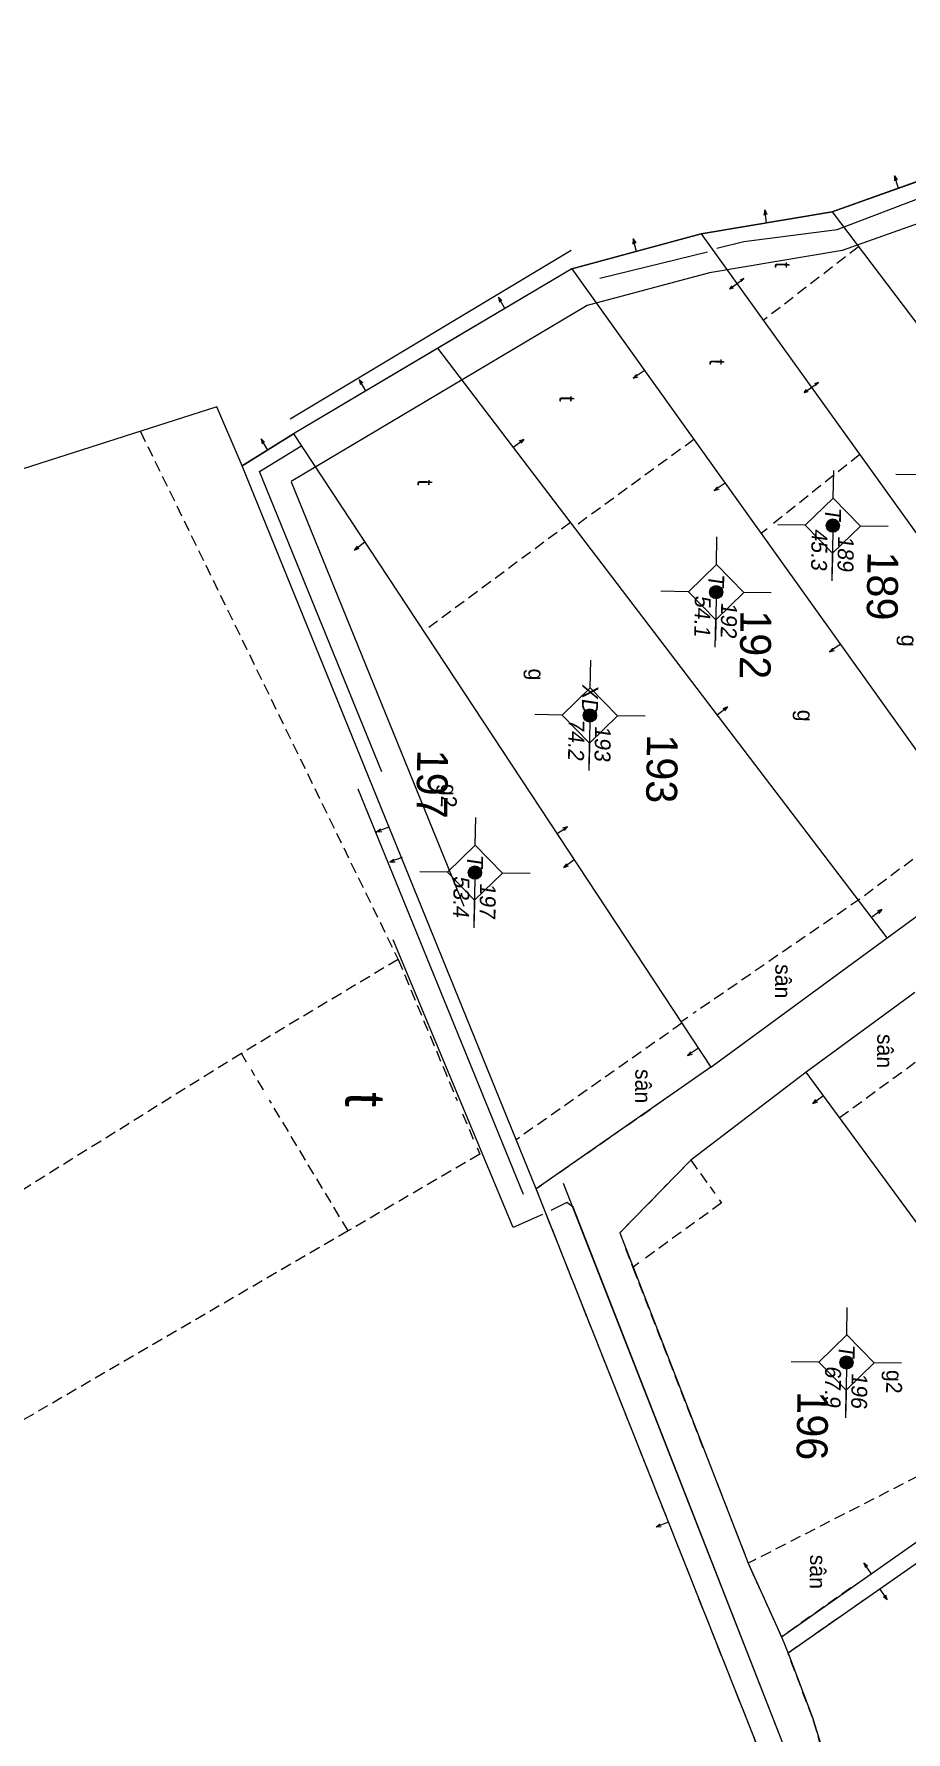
# Model space of a CAD drawing. Extents: x 601689 to 602595, y 1189742 to 1190763.
# Drawn here: x 602062.51 to 602082.27, y 1190391.69 to 1190430.16 of the extents above; entities that cross this region are included whole.
import ezdxf
from ezdxf.enums import TextEntityAlignment as Align

# ---------------------------------------------------------------- set-up
doc = ezdxf.new("R2010")
doc.units = 0
doc.header["$MEASUREMENT"] = 0
doc.linetypes.add('HIDDEN', pattern=[0.375, 0.25, -0.125])
for name, color, linetype in [('10', 250, 'Continuous'), ('11', 7, 'Continuous'), ('13', 7, 'Continuous'), ('14', 7, 'Continuous'), ('15', 7, 'Continuous'), ('16', 7, 'Continuous'), ('22', 7, 'Continuous'), ('53', 7, 'Continuous'), ('57', 7, 'Continuous')]:
    doc.layers.add(name, color=color, linetype=linetype)
doc.styles.add('TXT', font='vnshx.shx')

# ---------------------------------------------------------------- blocks, each defined once
blk = doc.blocks.new('NH3R')
at = {"layer": '16', "color": 7, "linetype": 'Continuous', "lineweight": 0}
for p, q in [((0, 0), (0.297, -0.005)), ((0.297, -0.005), (0.186, 0.031)), ((0.297, -0.005), (0.189, -0.033))]:
    blk.add_line(p, q, dxfattribs=at)
blk = doc.blocks.new('NH3')
at = {"layer": '16', "color": 7, "linetype": 'Continuous', "lineweight": 0}
for p, q in [((-0.199, -0.002), (-0.113, 0.021)), ((0.197, -0.012), (0.107, 0.015)), ((-0.199, -0.002), (0.197, -0.012)), ((-0.199, -0.002), (-0.116, -0.035)), ((0.197, -0.012), (0.104, -0.027))]:
    blk.add_line(p, q, dxfattribs=at)
blk = doc.blocks.new('*M1600160016001600')
at = {"layer": '13', "color": 3, "linetype": 'Continuous', "lineweight": 0}
blk.add_line((602440.925, 1189743.987), (602441.945, 1189743.987), dxfattribs=at)
at = {"layer": '13', "color": 3, "linetype": 'Continuous', "lineweight": 0, "style": 'TXT', "oblique": 7.6055}
blk.add_text('T', height=0.36, dxfattribs=at).set_placement((602440.728, 1189743.987), align=Align.MIDDLE_RIGHT)
for s, p in [('196', (602441.075, 1189744.287)), ('67.9', (602440.925, 1189743.687))]:
    blk.add_text(s, height=0.36, dxfattribs=at).set_placement(p, align=Align.MIDDLE_LEFT)
blk = doc.blocks.new('*M1601160116011601')
at = {"layer": '13', "color": 3, "linetype": 'Continuous', "lineweight": 0}
blk.add_line((602421.967, 1189743.403), (602422.987, 1189743.403), dxfattribs=at)
at = {"layer": '13', "color": 3, "linetype": 'Continuous', "lineweight": 0, "style": 'TXT', "oblique": 7.6055}
for s, p in [('189', (602422.117, 1189743.703)), ('45.3', (602421.967, 1189743.103))]:
    blk.add_text(s, height=0.36, dxfattribs=at).set_placement(p, align=Align.MIDDLE_LEFT)
blk.add_text('T', height=0.36, dxfattribs=at).set_placement((602421.77, 1189743.403), align=Align.MIDDLE_RIGHT)
blk = doc.blocks.new('*M1602160216021602')
at = {"layer": '13', "color": 3, "linetype": 'Continuous', "lineweight": 0}
blk.add_line((602423.512, 1189740.779), (602424.532, 1189740.779), dxfattribs=at)
at = {"layer": '13', "color": 3, "linetype": 'Continuous', "lineweight": 0, "style": 'TXT', "oblique": 7.6055}
for s, p in [('192', (602423.662, 1189741.079)), ('54.1', (602423.512, 1189740.479))]:
    blk.add_text(s, height=0.36, dxfattribs=at).set_placement(p, align=Align.MIDDLE_LEFT)
blk.add_text('T', height=0.36, dxfattribs=at).set_placement((602423.315, 1189740.779), align=Align.MIDDLE_RIGHT)
blk = doc.blocks.new('*M1603160316031603')
at = {"layer": '13', "color": 3, "linetype": 'Continuous', "lineweight": 0}
blk.add_line((602426.349, 1189737.961), (602427.369, 1189737.961), dxfattribs=at)
at = {"layer": '13', "color": 3, "linetype": 'Continuous', "lineweight": 0, "style": 'TXT', "oblique": 7.6055}
for s, p in [('193', (602426.499, 1189738.261)), ('74.2', (602426.349, 1189737.661))]:
    blk.add_text(s, height=0.36, dxfattribs=at).set_placement(p, align=Align.MIDDLE_LEFT)
blk.add_text('XD', height=0.36, dxfattribs=at).set_placement((602426.23, 1189737.961), align=Align.MIDDLE_RIGHT)
blk = doc.blocks.new('*M1604160416041604')
at = {"layer": '13', "color": 3, "linetype": 'Continuous', "lineweight": 0}
blk.add_line((602429.947, 1189735.408), (602430.967, 1189735.408), dxfattribs=at)
at = {"layer": '13', "color": 3, "linetype": 'Continuous', "lineweight": 0, "style": 'TXT', "oblique": 7.6055}
for s, p in [('197', (602430.097, 1189735.708)), ('53.4', (602429.947, 1189735.108))]:
    blk.add_text(s, height=0.36, dxfattribs=at).set_placement(p, align=Align.MIDDLE_LEFT)
blk.add_text('T', height=0.36, dxfattribs=at).set_placement((602429.75, 1189735.408), align=Align.MIDDLE_RIGHT)
blk = doc.blocks.new('CENTRD')
at = {"layer": '11', "linetype": 'Continuous', "lineweight": 0}
h = blk.add_hatch(color=2, dxfattribs=at)
edge = h.paths.add_edge_path()
edge.add_arc((0, 0), 0.15, 0, 360)
at = {"layer": '11', "color": 2, "linetype": 'Continuous', "lineweight": 0}
for p, q in [((0, 1.25), (0, 0.625)), ((0, 0.625), (-0.625, 0)), ((0.625, 0), (0, 0.625)), ((-0.625, 0), (-1.25, 0)), ((-0.625, 0), (0, -0.625)), ((0, -0.625), (0.625, 0)), ((1.25, 0), (0.625, 0)), ((0, -0.625), (0, -1.25))]:
    blk.add_line(p, q, dxfattribs=at)
blk.add_circle((0, 0), 0.15, dxfattribs=at)

msp = doc.modelspace()

# ---------------------------------------------------------------- linework, layer by layer
at = {"layer": '10', "color": 7, "linetype": 'Continuous', "lineweight": 0}
for p, q in [((602080.591, 1190426.132), (602083.616, 1190427.21)), ((602077.624, 1190425.633), (602080.591, 1190426.132)), ((602080.591, 1190426.132), (602088.951, 1190415.107)), ((602074.694, 1190424.843), (602077.624, 1190425.633)), ((602077.624, 1190425.633), (602086.524, 1190413.241)), ((602074.694, 1190424.843), (602071.658, 1190423.045)), ((602074.694, 1190424.843), (602084.26, 1190411.461)), ((602071.658, 1190423.045), (602068.392, 1190421.1)), ((602081.835, 1190409.684), (602071.658, 1190423.045)), ((602068.392, 1190421.1), (602077.845, 1190406.749)), ((602081.835, 1190409.684), (602084.26, 1190411.461)), ((602077.845, 1190406.749), (602081.835, 1190409.684)), ((602082.468, 1190408.446), (602080.004, 1190406.64)), ((602086.071, 1190398.376), (602080.004, 1190406.64)), ((602083.743, 1190396.377), (602079.594, 1190393.474)), ((602079.448, 1190393.846), (602079.594, 1190393.474))]:
    msp.add_line(p, q, dxfattribs=at)
for points in [[(602095.097, 1190430.164), (602091.955, 1190429.277), (602087.175, 1190427.842), (602083.616, 1190427.21), (602080.591, 1190426.132), (602077.624, 1190425.633), (602074.694, 1190424.843), (602068.392, 1190421.1), (602067.222, 1190420.376)], [(602067.222, 1190420.376), (602066.65, 1190421.713), (602060.533, 1190419.757), (602051.466, 1190414.911), (602021.441, 1190397.172)], [(602077.845, 1190406.749), (602073.888, 1190403.993), (602067.222, 1190420.376), (602068.392, 1190421.1)], [(602060.416, 1190347.785), (602063.322, 1190348.885), (602066.011, 1190349.598), (602069.572, 1190350.379), (602072.496, 1190351.37), (602078.271, 1190353.21), (602084.076, 1190354.931), (602084.854, 1190355.56), (602086.502, 1190353.218), (602086.777, 1190352.864), (602088.203, 1190354.044), (602087.612, 1190354.683), (602092.496, 1190358.635), (602091.245, 1190360.703), (602088.279, 1190367.603), (602079.88, 1190388.9), (602073.888, 1190403.993), (602067.222, 1190420.376)], [(602080.004, 1190406.64), (602077.387, 1190404.645), (602075.784, 1190402.997), (602078.691, 1190395.517), (602079.448, 1190393.846)], [(602079.448, 1190393.846), (602083.508, 1190396.701), (602086.071, 1190398.376)], [(602079.594, 1190393.474), (602080.144, 1190392.017), (602080.795, 1190389.907), (602081.77, 1190387.374), (602082.952, 1190384.618), (602083.888, 1190382.835), (602090.184, 1190387.659)]]:
    msp.add_lwpolyline(points, dxfattribs=at)
at = {"layer": '14', "color": 6, "linetype": 'HIDDEN', "lineweight": 0}
for p, q in [((602081.191, 1190425.344), (602079.351, 1190423.919)), ((602079.118, 1190423.742), (602079.027, 1190423.674)), ((602079.351, 1190423.919), (602079.219, 1190423.821)), ((602064.922, 1190421.157), (602070.759, 1190409.196)), ((602077.461, 1190420.975), (602074.743, 1190418.992)), ((602081.216, 1190420.634), (602079.214, 1190419.03)), ((602074.664, 1190419.094), (602071.34, 1190416.629)), ((602079.123, 1190418.952), (602078.981, 1190418.844)), ((602083.622, 1190412.36), (602081.198, 1190410.543)), ((602081.218, 1190410.562), (602077.442, 1190407.965)), ((602070.759, 1190409.196), (602067.209, 1190407.065)), ((602070.759, 1190409.196), (602072.095, 1190405.997)), ((602077.321, 1190407.876), (602077.169, 1190407.778)), ((602077.189, 1190407.748), (602073.433, 1190405.109)), ((602080.76, 1190405.609), (602083.133, 1190407.346)), ((602067.209, 1190407.065), (602034.558, 1190386.681)), ((602067.327, 1190406.863), (602067.209, 1190407.065)), ((602067.708, 1190406.238), (602067.434, 1190406.692)), ((602069.625, 1190403.041), (602067.844, 1190406.006)), ((602072.22, 1190405.696), (602072.473, 1190405.093)), ((602072.55, 1190404.922), (602072.608, 1190404.781)), ((602072.608, 1190404.781), (602069.625, 1190403.041)), ((602077.387, 1190404.645), (602077.936, 1190403.887)), ((602078.084, 1190403.675), (602076.326, 1190402.4)), ((602078.035, 1190403.746), (602078.084, 1190403.675)), ((602069.625, 1190403.041), (602020.57, 1190374.493)), ((602076.215, 1190402.321), (602076.073, 1190402.213)), ((602082.538, 1190397.484), (602078.832, 1190395.585)), ((602078.822, 1190395.585), (602078.691, 1190395.517))]:
    msp.add_line(p, q, dxfattribs=at)
at = {"layer": '22', "color": 7, "linetype": 'HIDDEN', "lineweight": 0}
for p, q in [((602076.775, 1190406.003), (602073.888, 1190403.993)), ((602077.387, 1190404.645), (602075.784, 1190402.997)), ((602079.88, 1190388.9), (602073.888, 1190403.993)), ((602075.784, 1190402.997), (602076.073, 1190402.213)), ((602076.073, 1190402.213), (602078.691, 1190395.517)), ((602079.448, 1190393.846), (602078.691, 1190395.517)), ((602081.013, 1190394.955), (602079.448, 1190393.846)), ((602081.331, 1190394.69), (602079.594, 1190393.474))]:
    msp.add_line(p, q, dxfattribs=at)
msp.add_lwpolyline([(602083.888, 1190382.835), (602082.952, 1190384.618), (602081.77, 1190387.374), (602080.795, 1190389.907), (602080.144, 1190392.017), (602079.594, 1190393.474)], dxfattribs=at)
at = {"layer": '57', "color": 172, "linetype": 'Continuous', "lineweight": 0}
for p, q in [((602068.317, 1190421.44), (602074.679, 1190425.263)), ((602075.331, 1190424.634), (602077.769, 1190425.231)), ((602073.596, 1190403.867), (602069.851, 1190413.049))]:
    msp.add_line(p, q, dxfattribs=at)
for points in [[(602077.98, 1190425.308), (602078.592, 1190425.46), (602080.706, 1190425.731), (602083.441, 1190426.773)], [(602083.01, 1190426.039), (602080.819, 1190425.259), (602077.813, 1190424.75), (602075.042, 1190424.009), (602068.337, 1190420.021)], [(602070.387, 1190413.442), (602067.62, 1190420.25), (602068.558, 1190420.827)], [(602072.255, 1190410.396), (602068.347, 1190420.01)], [(602074.029, 1190403.411), (602073.365, 1190403.121), (602070.644, 1190409.638)], [(602084.509, 1190378.536), (602083.735, 1190380.447), (602079.475, 1190391.436), (602074.509, 1190404.114)], [(602079.861, 1190390.42), (602079.475, 1190391.436), (602074.722, 1190403.582), (602074.583, 1190403.683), (602074.221, 1190403.508)]]:
    msp.add_lwpolyline(points, dxfattribs=at)

# ---------------------------------------------------------------- block references
at = {"layer": '11', "color": 2, "linetype": 'Continuous', "lineweight": 0, "rotation": 269.1680420500809}
for p in [(602083.285, 1190420.167), (602080.609, 1190419.024), (602077.963, 1190417.517), (602075.104, 1190414.722), (602072.499, 1190411.161), (602080.917, 1190400.06)]:
    msp.add_blockref('CENTRD', p, dxfattribs=at)
at = {"layer": '13', "color": 3, "linetype": 'Continuous', "lineweight": 0, "rotation": 269.1680420500809}
for name in ['*M1601160116011601', '*M1602160216021602', '*M1603160316031603', '*M1604160416041604', '*M1600160016001600']:
    msp.add_blockref(name, (-578790.27, 1810052.359), dxfattribs=at)
at = {"layer": '16', "color": 7, "linetype": 'Continuous', "lineweight": 0}
for p, xscale, yscale, rotation in [((602082.099, 1190426.671), 1.000002096700137, 1.000002096700137, 109.6283138174413), ((602076.158, 1190425.233), 1.000001434630999, 1.000001434630999, 105.0790617554553), ((602076.331, 1190422.531), 0.9999971261239338, 0.9999971261239338, 215.5693173182208), ((602070.025, 1190422.077), 0.9999984897543122, 0.9999984897543122, 120.7728175747297), ((602067.806, 1190420.737), 1.000002453001896, 1.000002453001896, 121.7499184389078), ((602078.166, 1190419.985), 0.9999971261239338, 0.9999971261239338, 215.5693173182208), ((602080.777, 1190416.329), 0.9999971261239338, 0.9999971261239338, 215.5693173182208), ((602070.851, 1190411.505), 1.000001881420649, 1.000001881420649, 201.3427704713296), ((602077.562, 1190407.183), 0.9999971261239338, 0.9999971261239338, 215.5693173182208), ((602080.396, 1190406.104), 1.000002733431015, 1.000002733431015, 216.2844139805851), ((602081.478, 1190395.278), 0.9999988511748146, 0.9999988511748146, 125.1101647218699)]:
    msp.add_blockref('NH3R', p, dxfattribs=dict(at, xscale=xscale, yscale=yscale, rotation=rotation))
for name, p, rotation in [('NH3R', (602079.108, 1190425.883), 99.55607758178171), ('NH3R', (602079.108, 1190425.883), 99.5530946159098), ('NH3', (602078.429, 1190424.511), 37.1700661987671), ('NH3R', (602073.18, 1190423.944), 120.6469339472604), ('NH3', (602080.117, 1190422.159), 37.1700661987671), ('NH3R', (602073.368, 1190420.802), 37.29303539012089), ('NH3R', (602070.008, 1190418.647), 217.2930353901208), ('NH3R', (602077.985, 1190414.738), 37.29303539012089), ('NH3R', (602070.549, 1190412.19), 202.1423493923536), ('NH3R', (602074.348, 1190412.037), 33.37795490620454), ('NH3R', (602074.749, 1190411.451), 217.2930353901208), ('NH3R', (602081.482, 1190410.15), 37.29303539012089), ('NH3R', (602076.883, 1190396.442), 201.6569466875779), ('NH3R', (602081.673, 1190394.926), 304.9767958263626)]:
    msp.add_blockref(name, p, dxfattribs=dict(at, rotation=rotation))

# ---------------------------------------------------------------- texts
at = {"layer": '15', "color": 7, "linetype": 'Continuous', "lineweight": 0, "style": 'TXT'}
for s, height, p in [('t', 0.36, (602079.475, 1190424.997)), ('t', 0.36, (602077.995, 1190422.798)), ('t', 0.36, (602074.594, 1190421.964)), ('t', 0.36, (602071.378, 1190420.068)), ('g', 0.36, (602082.34, 1190416.548)), ('g', 0.36, (602073.889, 1190415.784)), ('g', 0.36, (602079.986, 1190414.85)), ('g2', 0.36, (602071.913, 1190413.171)), ('s%%169n', 0.36, (602079.487, 1190409.087)), ('s%%169n', 0.36, (602081.796, 1190407.505)), ('s%%169n', 0.36, (602076.315, 1190406.71)), ('t', 0.9, (602070.017, 1190406.186)), ('g2', 0.36, (602082.001, 1190399.891)), ('s%%169n', 0.36, (602080.274, 1190395.705))]:
    msp.add_text(s, height=height, rotation=269.2144, dxfattribs=at).set_placement(p, align=Align.MIDDLE_LEFT)
at = {"layer": '53', "color": 200, "linetype": 'Continuous', "lineweight": 0, "style": 'TXT'}
for s, p in [(' 189', (602081.749, 1190418.696)), (' 192', (602078.87, 1190417.366)), (' 193', (602076.752, 1190414.554)), (' 197', (602071.547, 1190414.206)), (' 196', (602080.159, 1190399.667))]:
    msp.add_text(s, height=0.7, rotation=269.2144, dxfattribs=at).set_placement(p, align=Align.MIDDLE_LEFT)

doc.saveas('drawing.dxf')
